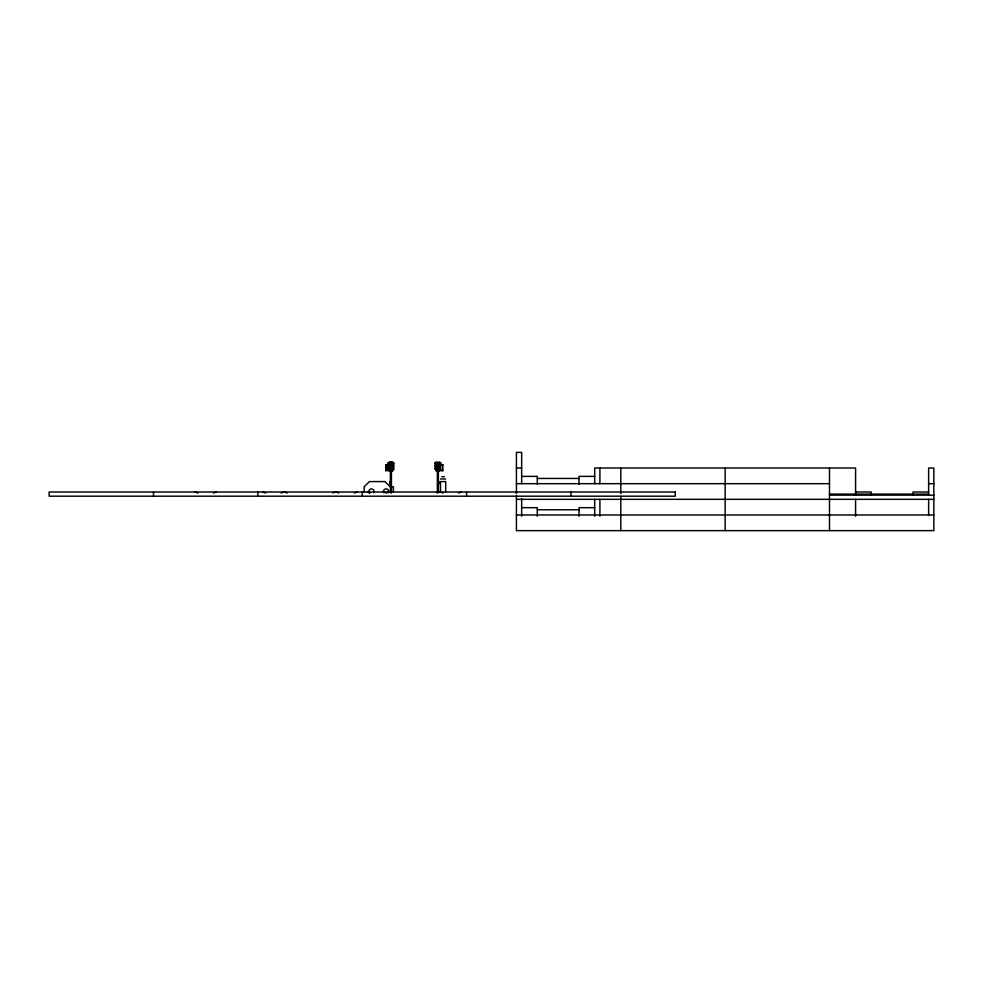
<?xml version="1.0" encoding="UTF-8"?>
<svg xmlns="http://www.w3.org/2000/svg" width="983" height="983" viewBox="0 0 983 983"><rect width="100%" height="100%" fill="white"/><g stroke="black" fill="none" stroke-linecap="round" stroke-linejoin="round"><path stroke-width="1.47" d="M388.58 468.842L387.572 470.157L386.565 468.842M388.617 466.507C386.442 470.169 386.27 462.809 387.781 466.507L388.826 466.507M436.821 463.902C439.524 460.142 438.332 467.908 436.968 463.374M436.821 466.507C439.106 462.698 438.959 470.292 436.857 466.237M438.909 469.112C435.223 472.11 437.042 465.61 440.163 469.063M388.715 469.112L387.572 467.969L386.528 469.112M389.796 463.595L390.915 462.747L392.02 463.595M436.968 468.596L438.135 468.105M389.243 470.624L389.243 462.28L392.586 462.28L392.586 470.624L388.617 470.107M385.901 470.624L386.528 470.107L385.901 464.787L385.901 470.624L392.991 470.624L392.991 462.28L388.826 462.28L388.826 470.624M438.909 465.303L442.878 464.787L442.878 470.624L435.788 470.624L435.788 462.28L439.954 462.28L439.954 465.07M436.821 470.107L436.194 470.624L436.194 462.28L436.821 465.721M438.909 470.107L442.878 470.624M389.956 483.673L390.767 483.673L390.767 481.584L389.956 481.584L389.956 483.673L390.767 483.464M332.991 493.061L335.08 492.016M437.349 493.061L439.438 492.016M441.785 476.718L444.39 476.718M213.508 493.061L216.113 492.016M281.335 493.061L283.952 492.016M354.384 493.061L357.001 492.016M385.692 493.061L388.297 492.016M458.742 493.061L461.346 492.016M388.826 463.902L387.781 463.902L387.781 462.747M392.991 463.902L394.036 463.902L394.036 462.747M435.788 463.902L434.744 463.902L434.744 462.747M439.954 463.902L440.998 463.902L440.998 462.747M385.901 464.787L389.243 464.787M392.991 464.787L389.87 465.303M435.788 464.787L442.878 464.787M386.528 465.303L388.617 465.303M389.87 466.347L389.87 469.063M438.909 466.347L440.163 466.347M392.991 466.507L394.036 466.507L394.036 465.364M435.788 466.507L434.744 466.507L434.744 465.364M516.431 468.019L521.654 468.019M388.826 469.112L387.781 469.112L387.781 467.969M392.991 469.112L394.036 469.112L394.036 467.969M435.788 469.112L434.744 469.112L434.744 467.969M391.959 471.152L389.87 471.152L389.87 462.809M436.821 471.152L438.909 471.152L439.536 462.28L439.536 470.624M521.654 476.374L537.308 476.374L537.308 484.152M594.703 476.374L579.048 476.374L579.048 484.152M537.308 478.451L579.048 478.451M440.495 478.979L445.668 478.979M390.767 481.793L390.03 481.584M438.013 481.793L438.75 481.584L438.823 483.673L438.013 483.673L438.013 481.584L438.823 481.584L438.75 483.673L438.013 483.464M516.431 483.673L829.492 483.673M928.628 483.673L933.85 483.673M855.579 492.016L871.233 492.016L871.233 495.149M928.628 492.016L912.974 492.016L912.974 495.149M829.492 494.105L928.628 494.105M829.492 495.149L933.85 495.149M516.431 499.327L933.85 499.327M521.654 507.67L537.308 507.67L537.308 516.21M594.703 507.67L579.048 507.67L579.048 516.21M537.308 509.759L579.048 509.759M516.431 514.981L933.85 514.981M437.865 462.858L438.774 463.374M443.087 493.061L440.482 492.016L440.482 481.584L445.692 481.584L445.692 492.016M367.433 492.016L370.038 493.061M336.125 492.016L338.73 493.061M263.075 492.016L265.68 493.061M195.248 492.016L197.853 493.061M438.135 465.5L438.774 465.991M389.342 492.016L391.431 493.061M284.996 492.016L287.073 493.061M436.194 464.787L436.821 465.303M928.628 495.149L928.628 468.019L933.85 468.019L933.85 530.636L516.431 530.636L516.431 495.604M928.628 499.327L928.628 514.981M855.579 495.149L855.579 468.019L594.703 468.019L594.703 483.673M855.579 499.327L855.579 516.21M829.492 468.019L829.492 530.636M725.147 468.019L725.147 483.366M725.147 483.673L725.147 530.636M620.789 468.019L620.789 483.366M620.789 483.673L620.789 493.638M620.789 496.476L620.789 530.636M599.913 468.019L599.913 483.673M599.913 499.327L599.913 516.161M594.703 499.327L594.703 516.21M570.926 492.016L570.926 496.194M521.654 483.673L521.654 452.364L516.431 452.364L516.431 493.638M521.654 498.676L521.654 516.21M466.569 492.016L466.569 496.194M442.252 465.303L442.252 470.107M440.163 465.303L440.163 470.107M438.393 471.152L438.393 492.016M437.349 471.152L437.349 492.016M393.397 492.016L393.397 486.806L390.263 486.806L385.053 481.584L369.399 481.584L364.177 486.806L364.177 492.016M391.959 462.809L391.959 470.107M391.431 471.152L391.431 492.016M390.386 471.152L390.386 492.016M362.211 492.016L362.211 496.194M257.853 492.016L257.853 496.194M153.508 492.016L153.508 496.194M373.749 492.802A2.605 2.605 0 0 0 374.007 492.176L374.093 491.5A2.605 2.605 0 0 0 371.488 488.895A2.605 2.605 0 0 0 368.871 491.5L368.969 492.176A2.605 2.605 0 0 0 369.227 492.802M388.359 492.802A2.605 2.605 0 0 0 388.617 492.176L388.703 491.5A2.605 2.605 0 0 0 386.098 488.895A2.605 2.605 0 0 0 383.481 491.5L383.579 492.176A2.605 2.605 0 0 0 383.837 492.802M675.272 492.016L49.15 492.016L49.15 496.194L675.272 496.194L675.272 492.016"/></g></svg>
